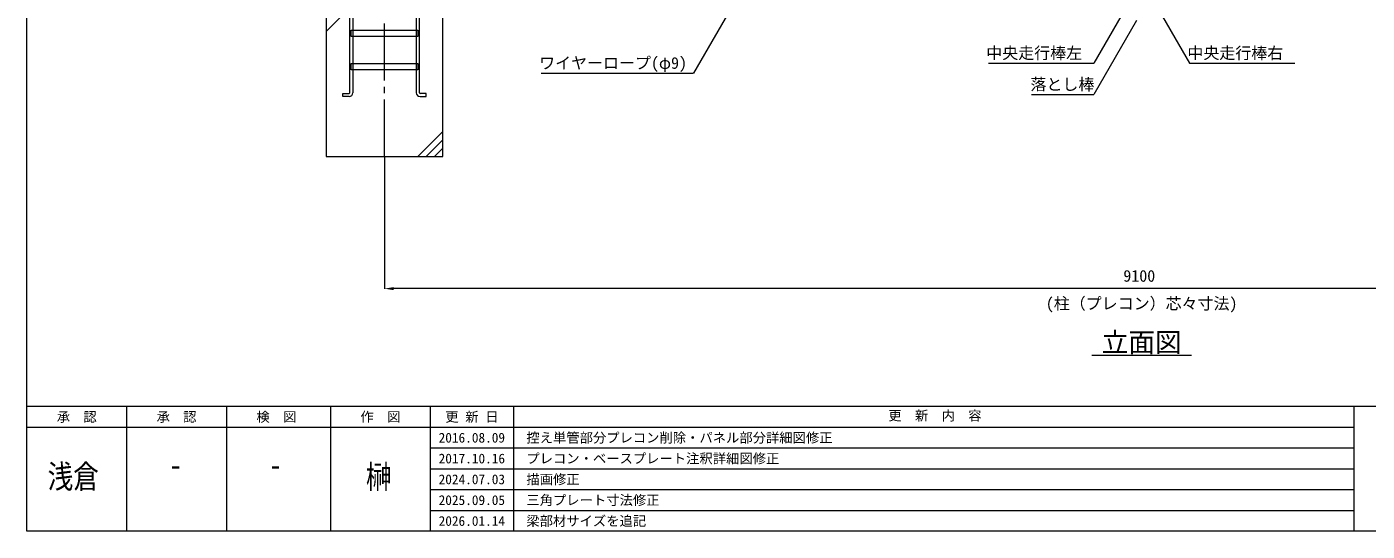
# Model space of a CAD drawing. Units: millimetres, scale not verified. Extents: x 35020 to 55145, y -14438 to 14438.
# Drawn here: x 35020 to 43075, y 562 to 3591 of the extents above; entities that cross this region are included whole.
import ezdxf
from ezdxf.enums import TextEntityAlignment as Align

# ---------------------------------------------------------------- set-up
doc = ezdxf.new("R2010")
doc.units = ezdxf.units.MM
doc.header["$LTSCALE"] = 38
doc.linetypes.add('CHAIN2', pattern=[12, 9, -1, 1, -1])
doc.linetypes.add('DASHED1', pattern=[1.8, 1.2, -0.6])
for name, color, linetype, lineweight in [('0-9_基礎工事用PCA小', 7, 'Continuous', 18), ('0-A_図面枠', 7, 'Continuous', 18), ('0-B_寸法', 3, 'Continuous', 18), ('1-3_通芯', 1, 'CHAIN2', 18), ('1-8_文字', 7, 'Continuous', 18)]:
    doc.layers.add(name, color=color, linetype=linetype, lineweight=lineweight)
doc.styles.add('ＭＳ ゴシック', font='')
doc.styles.get('ＭＳ ゴシック').set_extended_font_data('MS Gothic')

msp = doc.modelspace()

# ---------------------------------------------------------------- linework, layer by layer
at = {"layer": '0-9_基礎工事用PCA小'}
for p, q in [((36819.8, 3562.5), (36969.8, 3712.5)), ((36979.33, 3532.5), (36979.33, 3370.5)), ((37360.28, 3532.5), (37360.28, 3370.5)), ((36979.33, 3332.5), (36979.33, 3195.5)), ((37360.28, 3332.5), (37360.28, 3195.5)), ((37519.8, 2962.5), (37369.8, 2812.5)), ((37519.8, 2912.5), (37419.8, 2812.5)), ((37519.8, 2862.5), (37469.8, 2812.5))]:
    msp.add_line(p, q, dxfattribs=at)
at = {"layer": '0-9_基礎工事用PCA小', "color": 4, "linetype": 'DASHED1', "lineweight": 9}
for p, q in [((36979.33, 3570.5), (36979.33, 3532.5)), ((37360.28, 3570.5), (37360.28, 3532.5)), ((36979.33, 3370.5), (36979.33, 3332.5)), ((37360.28, 3370.5), (37360.28, 3332.5))]:
    msp.add_line(p, q, dxfattribs=at)
at = {"layer": '0-9_基礎工事用PCA小'}
for points in [[(36819.8, 2812.5), (37519.8, 2812.5), (37519.8, 3712.5), (36819.8, 3712.5)], [(36969.8, 3570.5), (37369.8, 3570.5), (37369.8, 3532.5), (36969.8, 3532.5)], [(36969.8, 3370.5), (37369.8, 3370.5), (37369.8, 3332.5), (36969.8, 3332.5)]]:
    msp.add_lwpolyline(points, close=True, dxfattribs=at)
for points in [[(36960.28, 3195.55), (36960.28, 3772.5), (36979.33, 3772.5), (36979.33, 3570.5)], [(37379.33, 3195.55), (37379.33, 3772.5), (37360.28, 3772.5), (37360.28, 3570.5)], [(36956.32, 3172.5), (36919.32, 3172.5), (36919.32, 3191.55), (36956.28, 3191.55)], [(37383.27, 3172.5), (37420.27, 3172.5), (37420.27, 3191.55), (37383.32, 3191.55)]]:
    msp.add_lwpolyline(points, dxfattribs=at)
for centre, radius, start, end in [((36956.28, 3195.55), 4, 270, 0), ((36956.32, 3195.5), 23, 270, 0), ((37383.27, 3195.5), 23, 180, 270), ((37383.32, 3195.55), 4, 180, 270)]:
    msp.add_arc(centre, radius, start, end, dxfattribs=at)
at = {"layer": '0-A_図面枠'}
for p, q in [((35019.8, 1312.5), (55144.8, 1312.5)), ((35619.8, 1312.5), (35619.8, 562.5)), ((36219.8, 1312.5), (36219.8, 562.5)), ((36844.8, 1312.5), (36844.8, 562.5)), ((37444.8, 1312.5), (37444.8, 562.5)), ((37944.8, 1312.5), (37944.8, 562.5)), ((42994.8, 1312.5), (42994.8, 562.5)), ((35019.8, 1187.5), (42994.8, 1187.5)), ((37444.8, 1062.5), (42994.8, 1062.5)), ((37444.8, 937.5), (42994.8, 937.5)), ((37444.8, 812.5), (42994.8, 812.5)), ((37444.8, 687.5), (42994.8, 687.5))]:
    msp.add_line(p, q, dxfattribs=at)
msp.add_lwpolyline([(35019.8, 14437.5), (55144.8, 14437.5), (55144.8, 562.5), (35019.8, 562.5)], close=True, dxfattribs=at)
at = {"layer": '0-B_寸法'}
for p, q in [((37169.8, 2811.5), (37169.8, 2018.05)), ((46214.8, 2019.05), (37224.8, 2019.05))]:
    msp.add_line(p, q, dxfattribs=at)
at = {"layer": '0-B_寸法', "color": 91}
msp.add_solid([(37224.8, 2028.2), (37169.8, 2019.05), (37224.8, 2009.88)], dxfattribs=at)
at = {"layer": '1-3_通芯'}
msp.add_line((37169.8, 2812.5), (37169.8, 4724.5), dxfattribs=at)
at = {"layer": '1-8_文字'}
for p, q in [((41689.75, 3817.32), (41432.83, 3372.32)), ((41749.85, 3817.32), (42006.77, 3372.32)), ((39282.72, 3757.5), (39025.8, 3312.5)), ((41689.75, 3629.25), (41432.83, 3184.25)), ((38111.65, 3312.5), (39025.45, 3312.5)), ((39025.8, 3312.5), (39025.45, 3312.5)), ((40799.5, 3372.32), (41432.47, 3372.32)), ((41432.83, 3372.32), (41432.47, 3372.32)), ((42006.77, 3372.32), (42007.12, 3372.32)), ((42007.12, 3372.32), (42640.52, 3372.32)), ((41057.32, 3184.25), (41432.47, 3184.25)), ((41432.83, 3184.25), (41432.47, 3184.25)), ((41419.8, 1619.05), (42019.8, 1619.05))]:
    msp.add_line(p, q, dxfattribs=at)

# ---------------------------------------------------------------- texts
at = {"layer": '0-A_図面枠', "style": 'ＭＳ ゴシック'}
for s, p in [('更\u3000新\u3000内\u3000容', (40197.43, 1209.67)), ('承\u3000認', (35199.8, 1202)), ('承\u3000認', (35799.8, 1202)), ('検\u3000図', (36399.8, 1202)), ('作\u3000図', (37024.8, 1202)), ('更 新 日', (37534.8, 1202)), ('2016.08.09', (37494.8, 1077)), ('控え単管部分プレコン削除・パネル部分詳細図修正', (38022, 1077)), ('2017.10.16', (37494.8, 952)), ('プレコン・ベースプレート注釈詳細図修正', (38022, 952)), ('2024.07.03', (37494.8, 827)), ('描画修正', (38022, 827)), ('2025.09.05', (37494.8, 702)), ('三角プレート寸法修正 ', (38022, 702)), ('2026.01.14', (37494.8, 577)), ('梁部材サイズを追記', (38022, 577))]:
    msp.add_text(s, height=58.65, dxfattribs=at).set_placement(p, align=Align.BOTTOM_LEFT)
at = {"layer": '0-A_図面枠', "style": 'ＭＳ ゴシック', "width": 0.8}
for s, p in [('浅倉', (35145.25, 777.83)), ('榊', (37057.53, 776.12)), ('-', (35876.18, 848.98)), ('-', (36476.17, 848.98))]:
    msp.add_text(s, height=140.8, dxfattribs=at).set_placement(p, align=Align.BOTTOM_LEFT)
at = {"layer": '0-B_寸法', "style": 'ＭＳ ゴシック'}
for s, p in [('9100', (41609.65, 2039.45)), ('(柱（プレコン）芯々寸法)', (41143.8, 1873.45))]:
    msp.add_text(s, height=70.38, dxfattribs=at).set_placement(p, align=Align.BOTTOM_LEFT)
at = {"layer": '1-8_文字', "style": 'ＭＳ ゴシック'}
for s, height, p in [('中央走行棒左', 70.38, (40785.88, 3377.72)), ('中央走行棒右', 70.38, (41994.5, 3377.72)), ('ワイヤーロープ(φ9)', 70.38, (38098.88, 3317.9)), ('落とし棒', 70.38, (41051.35, 3189.65)), ('立面図', 117.3, (41479.8, 1603.05))]:
    msp.add_text(s, height=height, dxfattribs=at).set_placement(p, align=Align.BOTTOM_LEFT)

doc.saveas('drawing.dxf')
